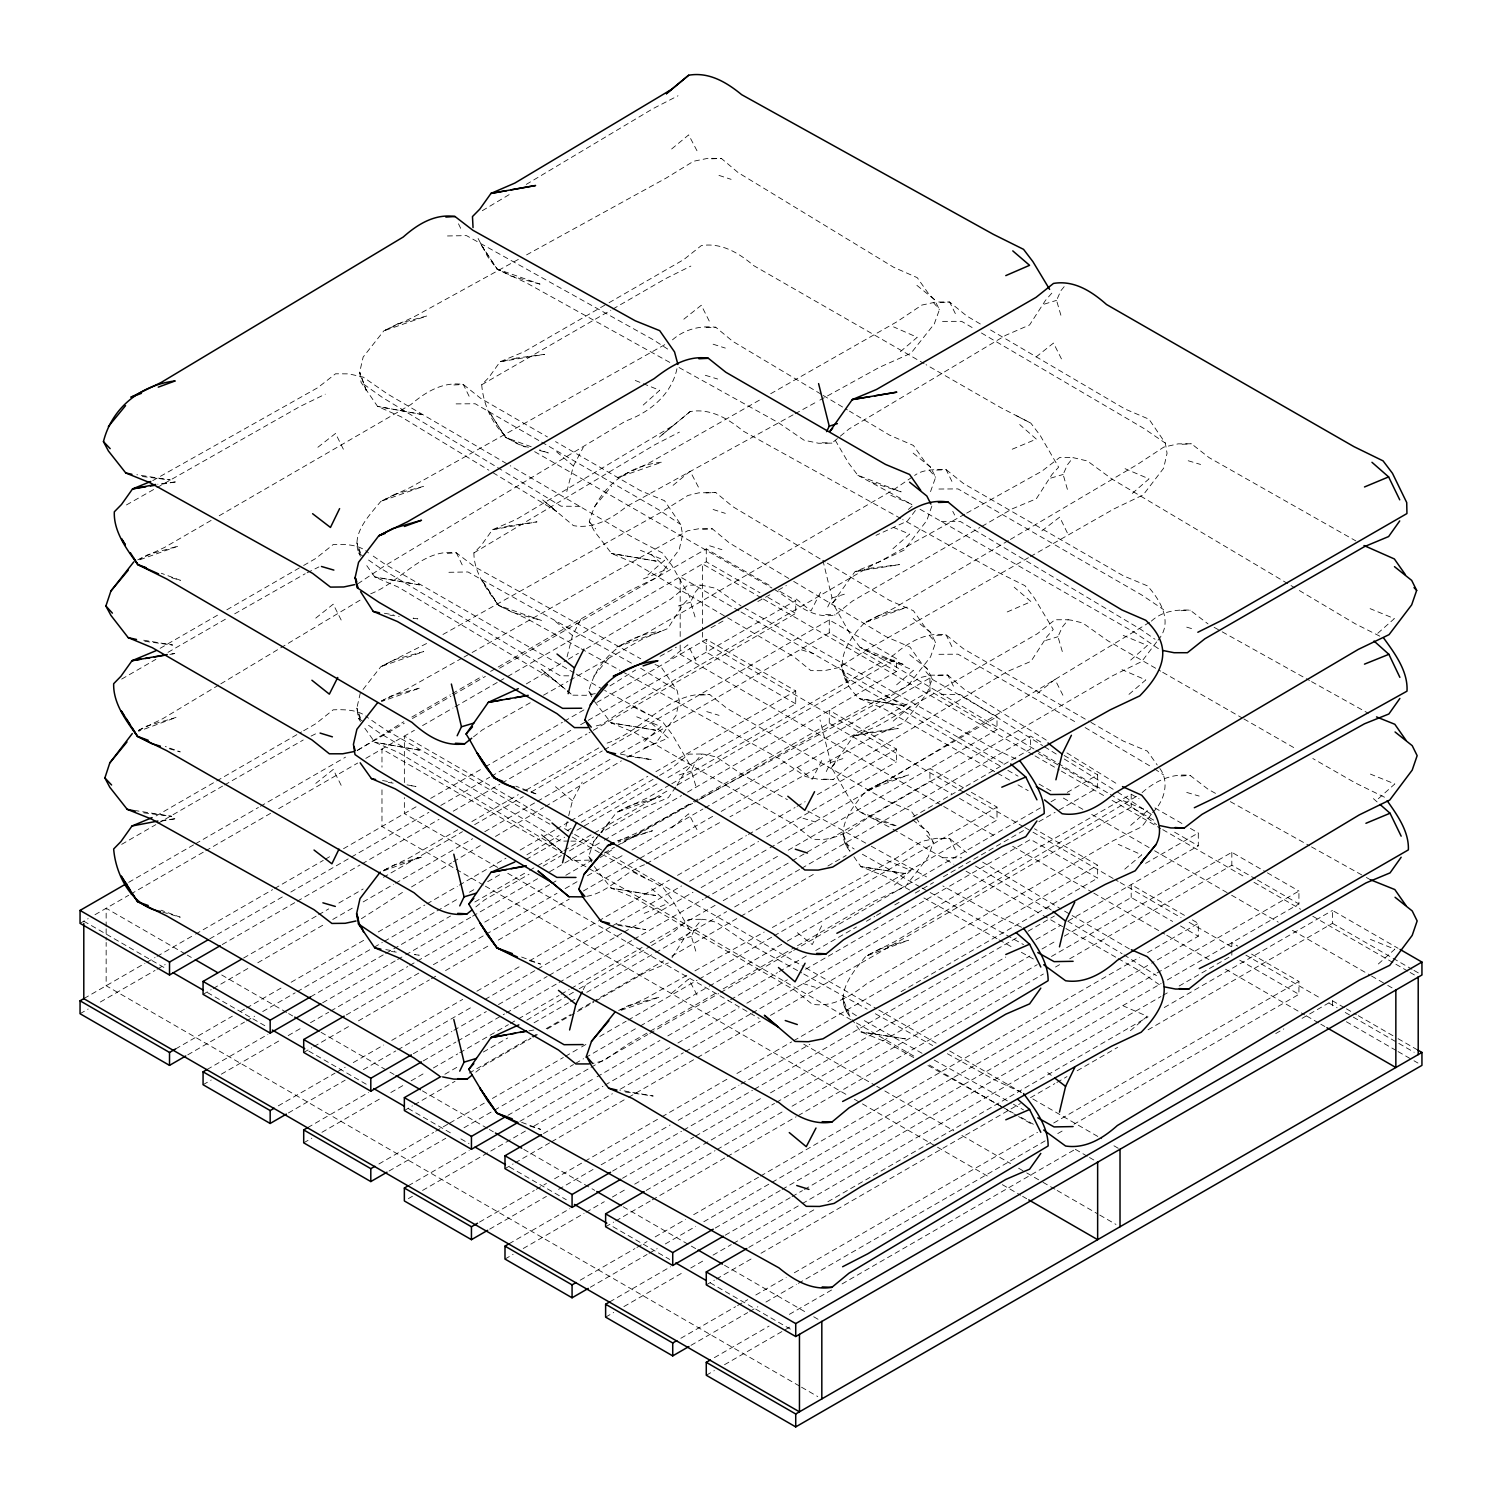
<?xml version="1.0" encoding="UTF-8"?>
<svg xmlns="http://www.w3.org/2000/svg" width="1502" height="1502" viewBox="0 0 1502 1502"><rect width="100%" height="100%" fill="white"/><g stroke="black" fill="none" stroke-linecap="round" stroke-linejoin="round"><path stroke-width="0.75" stroke-dasharray="5 3.75" d="M1148.054 1029.809L1332.481 923.336L1332.481 910.419L1398.08 948.288M676.951 368.741C671.638 394.237 649.803 412.393 625.977 420.879L384.08 566.198L358.096 583.621M360.311 692.966L356.856 708.08L358.415 718.275L360.499 721.58M567.061 656.881L572.469 635.515L582.194 616.853M565.972 826.419L568.132 817.877M568.676 815.736L572.469 800.791L582.194 782.129M566.798 491.567L573.407 465.977L583.283 447.371M591.769 696.853L588.746 691.202C597.439 657.2 626.691 634.895 661.124 631.253L616.571 647.118L647.531 632.53L893.765 489.652L912.709 476.735M591.769 862.129L588.746 856.478L593.759 841.458L599.467 834.192M1028.419 557.693L865.509 650.554L838.754 667.583L824.279 670.699L810.949 670.643L793.713 656.618L635.496 563.644L611.521 553.449L594.36 531.182L589.272 521.738C598.078 487.774 627.536 465.582 661.988 462.147L617.322 477.805L648.488 463.367L762.528 398.368M931.86 506.061L926.809 520.481L904.035 550.145L873.075 564.733L626.841 707.611L602.227 724.396L593.065 726.705M915.957 817.858L922.134 826.663L928.274 832.352L933.286 842.397L928.255 856.816L905.462 886.48L874.521 901.069L791.761 949.076M930.527 491.642L935.633 477.279L930.545 467.178L924.65 461.433L913.423 445.456L889.616 435.148L849.4 411.097M827.283 563.156L889.616 600.424L913.423 610.732L924.65 626.71L930.545 632.455L935.633 642.556L930.527 656.918L907.377 686.358L876.004 700.627L694.694 802.181M793.713 581.424L886.199 636.735L910.005 647.043L921.233 663.02L927.128 668.765L932.216 678.848L927.11 693.229L903.96 722.669L872.568 736.938L729.991 816.806M526.564 254.889L666.268 178.006L693.548 161.258L708.118 158.273L721.429 158.48L738.214 172.655L893.615 267.243L917.253 277.663L928.536 293.697L934.319 299.48L939.445 309.6L934.282 323.925L910.963 353.252L879.365 367.352L819.792 400.152M1067.396 489.352L1063.134 474.482L1067.359 464.888L1073.029 457.622L1087.354 460.964L1112.062 479.1L1294.912 587.883M1060.881 315.213L1056.544 300.381L1060.844 290.75L1064.43 286.356M1062.308 651.549L1057.971 636.717L1062.289 627.085L1068.241 619.763L1071.583 620.232L1082.679 622.955L1107.932 640.828L1160.67 671.131M695.05 616.928L690.657 602.133L695.013 592.483L701.134 585.123L715.609 588.258L741.124 606.001M695.783 785.846L691.352 771.07L695.764 761.401L702.016 754.004L705.64 754.436L716.548 757.064L742.345 774.675L787.367 799.646M695.783 951.123L691.352 936.347L695.764 926.659L702.016 919.28L705.64 919.712L716.548 922.341L742.345 939.952L801.692 972.883M827.715 606.958L832.052 597.965L822.777 559.814M826.25 771.577L830.681 762.528L820.017 719.946M583.245 989.705L585.329 985.537M821.669 760.556L812.225 779.313L794.802 765.382M821.669 925.833L812.225 944.589L794.802 930.658M820.543 592.276L810.949 610.995L793.713 596.97M675.731 787.104L668.334 797.675L644.208 807.738L601.776 832.239M676.97 785.339L684.086 773.192L690.601 766.095L672.183 734.422L662.776 722.011L604.668 690.394M672.032 957.656L684.086 938.468L690.601 931.371L672.183 899.698L662.776 887.269L604.668 855.671M888.977 826.889L859.257 811.606L849.85 799.177L831.432 767.503L853.718 735.924L877.825 725.86L1037.488 633.675L1054.93 619.763L1068.241 619.763M1033.958 748.991L889.297 662.926L860.045 647.324L850.601 634.82L832.652 602.959L854.995 571.605L879.402 561.767L964.678 514.247M1156.634 641.936L1141.802 661.5L1112.719 675.712L866.485 818.609C850.827 830.737 833.009 842.322 812.225 838.961L794.802 825.03L635.139 732.863L611.032 722.8L593.797 700.608M1157.986 640.152C1173.569 622.673 1160.52 600.087 1147.359 585.836L1123.233 575.754L963.589 483.588L946.147 469.657C935.671 469.657 923.486 468.849 914.605 475.458M1152.578 812.582C1164.688 801.073 1170.433 780.383 1158.474 766.752M1151.227 814.366L1141.802 826.776L1112.719 840.989L866.485 983.885C850.827 996.014 833.009 1007.598 812.225 1004.237L794.802 990.306L635.139 898.14L611.032 888.076L593.797 865.884M915.413 510.511L907.377 521.081L876.004 535.35M363.052 689.456L380.87 666.644L394.895 659.528L423.733 651.568L380.87 666.644L428.69 642.443M600.894 832.39L616.571 812.394L630.671 805.147L661.124 796.529L616.571 812.394L647.531 797.806L669.723 784.926M593.759 676.2L611.032 655.454M593.759 841.458L599.523 834.549M600.969 832.821L611.032 820.73M594.323 506.756L611.652 486.104M1051.813 293.153L1045.523 300.325L1029.583 324.958L1005.777 335.265L848.93 429.028L831.901 443.128L818.59 443.259L804.058 440.199L778.261 422.588L677.984 366.957M831.432 767.503L837.947 760.406M832.652 602.959L839.393 595.918M528.479 447.239C500.035 442.264 483.738 411.004 481.71 384.756L488.92 377.415L500.035 361.775L524.16 351.712L607.033 303.873M579.134 647.644L527.972 619.275L498.476 605.344L481.804 579.866L498.476 605.344L541.34 620.42L512.52 612.44L498.476 605.344C487.192 589.967 473.862 572.75 473.9 552.905L481.222 545.47L492.449 529.737L516.256 519.429L673.103 425.648L690.131 411.567C710.371 408.056 728.038 418.626 743.096 431.018L900.674 518.453M643.213 405.052L659.697 390.295L643.419 383.742M644.64 741.387L661.124 726.63L636.717 716.811M1378.348 798.707L1394.832 783.931L1370.425 774.112M1378.348 963.984L1394.832 949.208L1370.425 939.388M1377.803 633.281L1394.363 618.599L1370.106 608.648M647.888 574.947L664.522 560.359L640.415 550.276M892.939 548.718L909.592 534.13L893.502 527.409M1130.706 660.073L1147.359 645.485L1123.233 635.421M894.366 885.053L911.019 870.465L886.893 860.383M1130.706 825.349L1147.359 810.761L1123.233 800.679M1132.301 493.388L1149.03 478.875L1125.073 468.68M908.372 509.441L913.423 505.104L889.616 494.796M896.619 684.818L913.423 670.38L889.616 660.073M893.202 721.129L910.005 706.691L886.199 696.384M1128.978 694.356L1145.782 679.937L1121.975 669.629M1130.405 1030.691L1147.209 1016.272L1123.402 1005.964M900.355 351.656L917.253 337.312L893.615 326.892M1124.773 869.132L1141.727 854.882L1118.239 844.331M690.131 411.567L659.247 437.195L673.103 425.648M671.676 148.961L688.686 134.88L698.43 153.542M673.103 485.315L690.131 471.215L699.857 489.877M671.676 827.884L688.705 813.784L698.43 832.446M622.11 671.507L779.688 758.923L805.485 776.534L820.017 779.594L833.347 779.463L850.357 765.363L1007.204 671.601L1031.029 661.293L1046.95 636.66L1053.24 629.488L1034.371 598.003L1024.984 585.686L994.812 570.685L902.721 519.579M671.676 993.16L688.705 979.06L698.43 997.722M670.568 658.834L687.803 644.827L697.397 663.546M683.842 319.194L701.284 305.263L710.728 324.019M315.777 618.111L333.2 604.198L342.644 622.955M315.777 783.387L333.2 769.475L342.644 788.231M1036.061 356.988L1053.484 343.076L1062.928 361.832M773.981 589.197C793.187 600.65 810.46 619.857 835.112 614.938L852.554 601.007L979.886 527.521M475.834 906.889L484.545 899.923L529.023 874.258M475.834 1072.165L484.545 1065.2L531.032 1038.351M1037.488 693.323L1054.93 679.411L1064.374 698.167M317.898 447.258L335.547 433.44L344.84 452.233M473.524 736.844L482.349 729.916L531.276 702.166M1041.844 530.882L1059.699 517.139L1068.842 535.989M361.381 918.717L403.512 891.737M1149.518 622.354L894.629 776.384L865.978 790.897C852.385 807.025 832.577 830.644 849.907 851.09L842.697 832.803L846.058 845.119L849.907 851.09M1151.377 621.115C1161.797 611.333 1176.46 609.324 1190.166 610.169L1208.021 623.912M1142.102 792.605C1155.395 780.796 1172.104 773.136 1190.166 775.445L1208.021 789.188L1216.132 793.713M609.981 685.888L635.628 670.005M600.312 857.511L613.849 848.611M621.584 843.523L692.666 803.326M357.1 750.606L403.794 721.73M664.766 344.671L410.365 487.437L380.87 501.368C368.722 515.956 348.858 535.97 360.499 556.303M672.483 339.846C684.424 329.276 700.195 325.446 715.778 327.267L732.788 341.367L821.256 394.275M218.748 685.062L162.779 718.688L138.372 730.61M220.756 683.861L360.705 599.786M370.694 593.778C400.302 582.513 421.799 547.986 456.439 552.849L474.294 566.592L640.772 658.796M411.51 886.931L451.482 862.899M453.491 861.697L481.466 844.894M495.472 836.483L543.442 807.663M545.451 806.461L621.415 760.819M1136.526 796.342L894.629 941.66L865.978 956.173C852.385 972.301 832.577 995.92 849.907 1016.366L842.697 998.079L846.058 1010.395L849.907 1016.366M482.311 210.693L512.163 192.838M526.244 184.427L652.938 108.688L677.984 95.79M473.9 552.905L654.365 445.024L679.411 432.125M526.902 854.788L559.063 835.544M567.118 830.737L571.135 828.334M581.199 822.326L657.613 776.647M659.622 775.445L671.676 768.235L688.705 754.135L702.016 754.004M526.902 1020.065L567.118 996.014M569.127 994.812L577.162 990.006M579.171 988.804L649.559 946.729M651.568 945.528L671.676 933.512L688.705 919.412L702.016 919.28M1008.386 540.607L893.371 608.498L864.514 622.842C840.238 647.662 831.939 672.37 859.2 698.543L883.458 708.493L995.563 772.122M1010.395 539.425L1137.502 464.4L1163.75 447.127L1178.131 443.86L1191.462 443.785L1209.091 457.622L1355.837 540.908M526.301 683.917L566.385 660.373M568.394 659.209L578.401 653.314M586.418 648.601L670.568 599.185L687.803 585.179L701.134 585.123M211.106 520.424L164.676 547.366L139.93 559.026M219.198 515.749L410.966 404.507C425.704 391.891 443.203 381.283 463.348 384.512L480.79 398.443L547.46 436.951M411.867 717.055L450.225 694.806M452.233 693.642L482.517 676.069M490.591 671.394L629.882 590.586L658.965 576.374L679.204 549.657L682.621 534.712L680.744 524.517L664.522 500.71L640.415 490.628L555.552 441.626M457.753 829.78L409.314 857.886L382.315 871.085L394.331 864.852L422.907 856.591L382.372 871.329M471.872 821.575L518.303 794.633M526.376 789.958L599.035 747.789M607.108 743.115C642.706 731.38 669.46 690.019 709.808 694.637L727.25 708.568L886.893 800.735L911.019 810.817L914.718 816.093M671.751 783.762L893.765 654.928C908.485 642.33 926.002 631.704 946.147 634.933L963.589 648.864L1088.875 721.204M715.065 993.592L628.268 1043.946L603.654 1060.731L592.539 1063.472M723.138 988.898L789.752 950.259M609.061 302.709L683.842 259.546L701.284 245.615C721.429 242.385 738.928 253.012 753.666 265.61L924.03 363.522M481.71 384.756L610.845 310.219M612.872 309.055L665.424 278.734L690.864 266.079M160.151 648.32L218.766 614.468M226.84 609.812L301.62 566.63M303.648 565.465L315.777 558.462L333.2 544.55C345.291 544.156 359.034 544.231 368.534 552.924M121.681 679.092L155.87 659.34M167.999 652.337L226.614 618.505M234.688 613.83L305.169 573.764M156.114 815.924L301.62 731.906M303.648 730.742L315.777 723.739L333.2 709.826C345.291 709.432 359.034 709.507 368.534 718.2M121.681 844.349L155.87 824.617M157.898 823.434L222.578 786.109M224.587 784.945L303.216 740.017M128.703 882.331L193.551 844.894M195.579 843.73L258.4 807.456M260.428 806.292L345.535 757.139M357.701 750.118L404.32 723.213M412.412 718.538L450.919 696.308M452.947 695.126L485.371 676.407M499.565 668.221L706.278 548.887L771.878 586.756M80.057 923.336L88.167 918.642M94.983 914.718L128.703 895.248M130.73 894.084L203.69 851.953M205.718 850.789L270.567 813.352M278.659 808.658L357.701 763.035M365.812 758.36L414.439 730.272M422.55 725.597L452.947 708.043M454.975 706.879L497.537 682.302M499.565 681.138L505.648 677.627M507.676 676.463L706.278 561.786L759.937 592.783M84.112 998.454L144.905 963.364M146.933 962.2L155.044 957.506M157.072 956.342L193.551 935.277M195.579 934.113L272.594 889.653M274.622 888.489L323.249 860.402M325.277 859.238L331.36 855.727M343.526 848.705L416.467 806.574M430.661 798.388L483.344 767.973M485.371 766.79L562.386 722.331M564.414 721.167L586.7 708.306M596.838 702.448L706.278 639.27L795.722 690.92L795.722 703.818L666.024 778.712M80.057 1013.719L88.167 1009.044M100.334 1002.022L155.044 970.423M157.072 969.259L165.182 964.566M209.773 938.825L283.014 896.544M290.825 892.038L428.915 812.3M440.799 805.447L489.727 777.21M491.454 776.196L570.779 730.404M580.617 724.715L795.722 600.537L795.722 613.436L589.028 732.788M222.221 944.551L295.162 902.439M297.189 901.256L360.011 865.002M362.038 863.819L439.053 819.36M453.247 811.174L499.847 784.269M501.875 783.086L587 733.952M981.914 526.357L1012.235 508.859L1036.342 498.777L1052.113 474.313L1058.628 467.197L1040.229 435.524L1030.804 423.113L1001.102 407.812L926.058 364.686M243.606 958.032L316.565 915.92M318.593 914.737L328.713 908.898M338.851 903.04L363.165 888.996M383.442 877.299L462.466 831.676M474.632 824.654L523.259 796.567M531.37 791.892L602.302 750.944M604.33 749.761L829.273 619.894L896.375 658.627L896.375 671.544L683.372 794.52M203.07 994.343L211.181 989.668M213.209 988.504L249.689 967.438M257.781 962.763L324.657 924.143M332.768 919.468L355.054 906.588M363.165 901.913L393.562 884.359M395.589 883.195L472.604 838.736M484.77 831.714L535.425 802.462M537.453 801.298L612.44 758.003M620.533 753.328L829.273 632.811L896.375 671.544M175.603 1048.94L232.341 1016.178M240.451 1011.503L244.507 1009.156M246.535 1007.992L280.987 988.091M291.125 982.252L364.066 940.121M378.26 931.935L424.859 905.03M426.887 903.866L457.303 886.311M459.312 885.129L505.93 858.224M520.124 850.038L554.576 830.137M556.604 828.973L568.751 821.951M570.779 820.787L647.794 776.327M655.905 771.653L795.722 690.92M187.769 1054.836L244.507 1022.073M246.535 1020.909L254.645 1016.216M262.737 1011.541L295.162 992.822M297.189 991.658L372.177 948.363M374.205 947.199L382.315 942.505M384.343 941.341L434.998 912.09M437.026 910.925L459.312 898.046M469.45 892.207L475.533 888.696M487.699 881.674L501.875 873.488M526.188 859.444L564.696 837.215M576.862 830.193L657.914 783.387M310.689 996.765L383.648 954.652M385.676 953.47L391.759 949.977M393.787 948.795L450.525 916.032M474.839 901.989L527.54 871.573M529.568 870.409L535.651 866.898M537.66 865.734L561.992 851.69M564.02 850.507L669.404 789.677M677.496 785.002L896.375 658.627M543.161 866.091L561.354 855.577M569.427 850.921L593.684 836.914M207.126 1069.48L267.919 1034.371M322.63 1002.792L395.815 960.548M397.617 959.496L403.907 955.854M405.728 954.821L470.783 917.253M472.604 916.201L539.687 877.468M549.619 871.742L602.527 841.195M604.33 840.162L681.551 795.572M203.07 1084.726L211.181 1080.051M221.301 1074.193L280.085 1040.266M288.177 1035.591L302.371 1027.406M310.482 1022.712L328.713 1012.198M330.74 1011.015L407.755 966.556M409.783 965.392L476.66 926.772M484.77 922.097L549.619 884.659M551.647 883.495L557.711 879.984M565.822 875.29L592.163 860.083M604.33 853.061L614.468 847.222M616.496 846.039L691.464 802.763M693.492 801.58L829.273 723.194L896.375 761.927L896.375 749.01L829.273 710.277L829.273 723.194M346.267 1014.976L419.227 972.845M433.402 964.659L484.076 935.408M486.104 934.244L557.035 893.277M565.127 888.602L577.294 881.58M587.432 875.741L623.912 854.676M632.004 850.001L702.936 809.052M704.964 807.869L929.926 678.003L997.009 716.736L997.009 729.653L788.062 850.282M303.704 1052.451L311.815 1047.776M313.843 1046.594L350.323 1025.547M358.434 1020.853L429.365 979.905M431.374 978.741L437.457 975.23M445.568 970.555L490.159 944.814M498.251 940.121L569.183 899.172M583.377 890.986L638.087 859.388M640.115 858.224L713.075 816.112M721.185 811.418L929.926 690.92L997.009 729.653M278.264 1105.866L335.021 1073.123M337.049 1071.94L345.141 1067.265M353.252 1062.59L383.648 1045.035M391.759 1040.36L462.691 999.393M476.866 991.207L521.457 965.467M529.568 960.792L596.444 922.172M598.472 921.008L669.404 880.059M677.496 875.384L746.4 835.6M748.428 834.436L795.046 807.513M797.074 806.349L805.166 801.674M817.332 794.652L896.375 749.01M288.403 1112.944L345.141 1080.182M363.39 1069.649L395.815 1050.931M397.842 1049.748L472.811 1006.471M484.977 999.45L535.651 970.198M537.66 969.015L610.619 926.903M612.647 925.739L681.551 885.955M689.662 881.28L758.566 841.495M766.677 836.821L896.375 761.927M413.369 1053.709L451.858 1031.48M453.886 1030.297L486.31 1011.578M498.476 1004.556L547.122 976.488M549.15 975.305L622.091 933.193M624.119 932.029L693.023 892.244M701.134 887.569L768.01 848.949M770.038 847.785L997.009 716.736M307.76 1127.589L368.553 1092.48M423.282 1060.9L455.913 1042.05M457.735 1040.999L504.559 1013.963M506.362 1012.911L557.242 983.547M559.063 982.496L632.229 940.252M634.032 939.201L703.161 899.304M704.964 898.252L780.176 854.845M303.704 1142.834L311.815 1138.159M321.954 1132.301L380.719 1098.375M390.858 1092.517L403.005 1085.495M411.116 1080.82L425.31 1072.635M433.402 1067.96L457.735 1053.916M459.762 1052.752L508.389 1024.664M510.417 1023.5L516.5 1019.989M518.528 1018.807L559.063 995.413M561.091 994.249L569.183 989.555M571.211 988.391L642.143 947.443M650.253 942.768L715.102 905.33M723.213 900.637L790.09 862.035M792.117 860.853L929.926 781.303L951.63 793.826M444.874 1074.249L459.068 1066.044M483.381 1052.02L507.695 1037.976M534.055 1022.768L568.507 1002.867M570.535 1001.703L576.599 998.192M586.738 992.334L653.614 953.732M655.642 952.568L726.574 911.601M734.685 906.926L799.533 869.489M801.561 868.325L1030.56 736.111L1042.388 742.946M404.357 1110.56L412.449 1105.866M414.477 1104.702L455.012 1081.309M469.206 1073.104L529.999 1038.013M532.027 1036.849L538.11 1033.338M546.202 1028.645L570.535 1014.62M578.627 1009.926L590.793 1002.904M592.821 1001.74L663.753 960.792M671.863 956.117L738.74 917.497M740.749 916.333L815.736 873.038M827.902 866.016L846.133 855.483M913.009 816.881L1030.56 749.01L1030.56 736.111M533.06 1037.187L539.124 1033.695M547.197 1029.02L593.684 1002.191M595.712 1001.027L644.208 973.014L668.334 962.951M378.917 1163.975L433.627 1132.395M435.655 1131.213L447.821 1124.191M449.83 1123.027L484.282 1103.144M492.393 1098.45L563.325 1057.502M565.353 1056.338L579.547 1048.152M581.574 1046.969L587.639 1043.458M599.805 1036.455L626.146 1021.229M628.174 1020.065L697.078 980.28M699.106 979.116L772.066 936.985M774.093 935.821L997.009 807.118L997.009 820.036L784.213 942.88M389.037 1171.034L445.794 1138.272M464.024 1127.758L492.393 1111.367M494.421 1110.203L573.464 1064.561M575.491 1063.397L583.583 1058.722M585.611 1057.558L638.312 1027.124M640.34 1025.96L707.217 987.34M709.244 986.176L782.204 944.063M507.92 1115.31L588.991 1068.523M591.018 1067.34L647.756 1034.578M649.784 1033.414L718.688 993.629M720.716 992.465L791.648 951.517M793.676 950.353L1040.905 807.607M1051.043 801.749L1057.126 798.238M1067.246 792.399L1097.643 774.844L1097.643 787.761L1057.126 811.155M408.394 1185.679L469.206 1150.588M519.861 1121.337L595.055 1077.91M597.083 1076.746L659.922 1040.473M667.808 1035.929L728.808 1000.689M730.629 999.656L777.454 972.62M779.256 971.569L807.851 955.065M815.736 950.503L856.497 926.978M866.41 921.27L874.727 916.464M876.53 915.413L882.613 911.902M894.779 904.88L901.069 901.238M915.262 893.052L933.493 882.519M943.406 876.793L1026.73 828.71M1038.877 821.688L1055.099 812.319M408.394 1198.596L412.449 1196.268M422.588 1190.41L525.944 1130.743M534.055 1126.049L602.959 1086.284M604.987 1085.101L669.836 1047.664M677.928 1042.989L738.74 1007.88M746.832 1003.205L787.367 979.811M805.616 969.278L1030.56 839.411L1097.643 878.144L1097.643 865.227L1034.503 828.766M543.499 1133.522L612.403 1093.738M620.495 1089.063L683.335 1052.789M685.363 1051.607L750.211 1014.169M752.239 1013.005L1131.194 794.201L1139.098 798.764M504.991 1168.65L513.102 1163.975M515.13 1162.811L549.582 1142.909M551.61 1141.745L626.578 1098.45M628.606 1097.286L695.482 1058.685M697.51 1057.502L760.331 1021.229M770.47 1015.39L1131.194 807.118L1156.84 821.932M479.551 1222.084L534.261 1190.485M536.289 1189.321L546.428 1183.463M554.538 1178.788L582.907 1162.417M584.935 1161.234L659.922 1117.957M661.931 1116.775L728.808 1078.173M736.919 1073.498L791.648 1041.9M793.676 1040.736L1097.643 865.227M489.69 1229.143L546.428 1196.381M558.594 1189.359L593.046 1169.476M601.138 1164.801L670.042 1125.017M678.153 1120.342L738.946 1085.233M740.974 1084.068L809.878 1044.284M901.069 991.639L1097.643 878.144M612.609 1171.091L681.514 1131.306M683.541 1130.124L752.446 1090.358M754.473 1089.175L1017.924 937.079M1028.063 931.221L1054.404 916.013M1145.594 863.368L1198.296 832.953L1198.296 845.851L1068.373 920.857M509.047 1243.787L569.84 1208.697M622.523 1178.263L693.68 1137.183M695.482 1136.15L762.584 1097.418M770.47 1092.855L1005.758 957.018M1035.948 939.576L1060.487 925.42M504.991 1259.052L513.102 1254.358M523.222 1248.519L584.034 1213.409M586.062 1212.245L604.292 1201.713M612.403 1197.038L626.578 1188.833M634.689 1184.158L701.565 1145.557M703.593 1144.374L774.525 1103.426M776.553 1102.261L1029.865 956.004M1042.031 948.982L1056.206 940.796M1064.317 936.121L1131.194 897.501L1172.63 921.439M646.16 1190.448L715.065 1150.663M717.092 1149.499L783.969 1110.898M792.08 1106.204L1037.281 964.641M1051.475 956.455L1231.828 852.31L1265.379 871.686M605.625 1226.758L613.736 1222.084M615.764 1220.919L650.216 1201.018M652.243 1199.854L725.203 1157.723M727.231 1156.559L796.135 1116.775M798.163 1115.611L1043.364 974.028M1055.531 967.025L1059.586 964.678M1069.706 958.82L1231.828 865.227L1255.522 878.895M580.185 1280.192L634.914 1248.594M636.942 1247.43L647.062 1241.572M655.172 1236.897L685.569 1219.342M693.68 1214.667L758.529 1177.23M760.556 1176.047L1139.511 957.262M1147.622 952.587L1198.296 923.336L1198.296 936.234L1151.677 963.158M590.324 1287.252L647.062 1254.489M649.089 1253.325L657.2 1248.631M665.311 1243.956L695.708 1226.402M703.818 1221.727L1149.65 964.322M715.29 1228.016L780.139 1190.579M782.167 1189.396L1155.038 974.122M1157.066 972.958L1298.93 891.043L1298.93 903.96L1162.942 982.477M609.681 1301.896L670.474 1266.787M725.203 1235.207L790.259 1197.638M792.08 1196.587L802.425 1190.617M804.452 1189.453L1161.121 983.528M605.625 1317.141L613.736 1312.466M623.874 1306.609L682.64 1272.682M690.751 1268.007L704.926 1259.821M713.037 1255.128L731.286 1244.614M733.295 1243.431L800.172 1204.829M802.199 1203.646L1160.915 996.558M1162.942 995.394L1169.007 991.883M1179.145 986.025L1231.828 955.61L1231.828 942.693L1237.761 946.11M748.822 1247.392L815.699 1208.772M827.865 1201.75L1148.054 1016.892M1164.275 1007.523L1332.481 910.419M706.278 1284.867L714.37 1280.192M716.398 1279.009L752.877 1257.963M760.988 1253.269L1020.384 1103.519M1030.522 1097.662L1054.836 1083.618M1056.864 1082.454L1067.002 1076.596M1077.141 1070.757L1117.657 1047.345M680.838 1338.282L735.548 1306.702M737.576 1305.538L747.714 1299.681M755.806 1295.006L786.203 1277.451M794.314 1272.776L1037.506 1132.358M1053.709 1123.008L1298.93 981.426L1298.93 994.343L1073.986 1124.228M690.958 1345.36L747.714 1312.598M749.742 1311.415L757.834 1306.74M765.945 1302.065L796.342 1284.51M798.369 1283.346L1045.617 1140.6M1057.765 1133.578L1063.848 1130.067M714.37 1357.658L769.099 1326.059M789.357 1314.363L831.92 1289.805M842.059 1283.947L1075.113 1149.387M1275.742 1033.564L1283.834 1028.889M1302.084 1018.356L1332.481 1000.801L1344.403 1007.692M706.278 1375.25L714.37 1370.575M724.508 1364.717L783.274 1330.791M785.302 1329.627L791.385 1326.116M770.676 393.731L896.919 321.766L921.796 305.094L936.272 301.977L949.602 302.033L966.837 316.058L980.844 324.282M1030.447 556.529L1113.94 508.934L1143.229 494.871L1163.618 468.248L1167.054 453.322L1165.345 443.109L1149.03 419.227L1125.073 409.032L988.86 328.994M126.45 504.935L154.875 488.807M156.921 487.662L299.63 406.704L325.258 394.181M543.517 695.219L567.981 681.345M570.009 680.199L643.419 638.557L667.677 628.625L683.354 604.217L689.981 597.139L671.807 565.372L662.382 552.924L632.905 537.472L510.248 465.751M442.959 634.464L660.918 512.351L687.935 495.472L698.824 492.844L715.778 492.543L732.788 506.643L825.274 561.955M461.94 658.214L406.948 689.024L381.658 700.965M463.987 657.069L470.088 653.652M472.135 652.506L687.559 530.807L699.031 528.723L712.361 528.854L729.371 542.954L791.704 580.223M660.073 656.318L676.369 647.174M710.99 627.78L723.213 620.927M757.853 601.532L770.075 594.679M778.224 590.117L786.372 585.555M644.433 864.739C623.443 872.343 608.404 893.014 585.987 896.45M646.48 863.594L721.842 821.369M686.789 975.436L646.048 998.248L620.927 1009.663M694.938 970.874L764.18 932.066M772.328 927.504L896.6 857.886L921.721 841.364L936.253 838.304L949.564 838.435L966.575 852.535M966.706 513.102L1041.844 471.234L1059.699 457.49L1073.029 457.622M518.34 259.414L413.576 317.072L383.855 330.834L363.146 357.063L359.673 372.158L361.081 382.372L377.584 406.422L401.222 416.861L488.882 470.22M793.075 414.852L626.672 506.437C611.464 518.716 593.684 529.267 573.407 525.625L542.616 499.828L556.604 511.431L490.872 471.421M795.14 413.726L817.726 401.278M690.732 804.002L639.364 831.789L618.167 841.082M698.956 799.552L894.159 693.98L919.787 677.702L930.489 675.187L947.706 675.055L964.303 689.324L1047.194 740.674M138.334 730.423L146.426 726.198L176.616 717.261L138.616 731.249M137.752 559.87L147.834 554.707L178.287 546.071L137.977 560.434M381.452 700.908L391.478 695.839L420.316 687.878L381.733 701.434M618.674 1010.489L628.7 1005.42L659.397 997.103L621.058 1010.32M307.121 572.788L318.856 566.949M311.045 736.111L318.856 732.225M617.529 840.763L652.488 830.756L618.261 842.171M627.423 757.215L656.055 742.701L675.975 715.778L679.336 700.796L677.158 690.62L661.124 666.982L655.022 664.522M1007.204 611.952L1031.029 601.645L1014.207 587.226M1012.235 449.211L1036.342 439.128L1019.708 424.54M644.208 748.09L668.334 738.026L651.68 723.438M644.208 913.366L668.334 903.303L651.68 888.696M152.772 480.621L317.898 387.61L335.547 373.791L348.877 373.867L363.24 377.133L387.61 394.031L508.239 464.569M643.419 578.908L667.677 568.976L651.117 554.294M679.167 774.957L691.352 771.07M830.681 762.528L842.866 758.641M679.167 940.233L691.352 936.347M678.416 605.944L690.657 602.133M1044.228 304.136L1056.544 300.381M832.052 597.965L844.368 594.21M1045.655 640.472L1057.971 636.717M1050.705 478.124L1063.134 474.482M595.299 693.624L585.799 695.295L572.469 695.163L567.362 690.939M528.892 1030.879L535.594 1029.696M169.839 654.403L176.523 653.276L171.866 653.914M160.939 821.162L176.523 818.552L162.573 820.43M161.484 484.226L177.048 481.71L157.71 484.207M589.404 860.139L572.469 860.439L567.362 856.215M447.296 553.412L456.439 552.849L462.56 565.653M1181.004 610.713L1190.166 610.169M1181.004 775.99L1190.166 775.445M1182.149 444.292L1191.462 443.785M453.904 384.981L463.348 384.512L469.657 397.373M936.704 470.126L946.147 469.657L952.456 482.517M936.704 635.402L946.147 634.933L952.456 647.794M700.364 695.107L709.808 694.637M940.027 302.446L949.602 302.033L956.004 314.932M706.034 327.643L715.778 327.267M706.034 492.919L715.778 492.543M702.617 529.23L712.361 528.854M939.839 838.811L949.564 838.435L956.061 851.352M711.554 158.799L721.429 158.48M937.699 675.337L947.706 675.055L954.408 688.047M447.483 235.964L466.521 235.626L653.37 339.827L670.136 350.661M448.91 572.3L467.967 571.962L632.473 663.715M456.12 403.888L475.176 403.756L539.631 440.968M938.919 489.032L957.976 488.901L1141.651 594.942L1163.581 609.624M938.919 654.309L957.976 654.177L1076.99 722.894M942.543 321.372L961.599 321.334L973.503 328.337M941.228 521.401L960.285 521.457L1140.731 629.357L1155.038 639.289M568.789 675.825L560.321 675.806L379.893 567.906L365.568 557.974M568.789 841.101L560.321 841.082L379.893 733.183L365.568 723.251M570.91 841.12L579.378 841.139M942.655 857.736L961.712 857.792M580.148 506.343L561.091 506.193L503.827 471.346M941.116 694.299L960.172 694.544L1042.557 745.574M822.176 442.752L831.901 443.128M823.603 779.106L833.347 779.463M825.668 614.468L835.112 614.938M142.258 476.51L170.233 479.964L136.889 474.726M143.685 812.845L171.66 816.299L136.1 810.705M389.9 615.125L399.194 616.383M413.125 618.242L417.781 618.862L413.332 618.129M144.83 641.316L172.692 645.053L141.526 639.852M391.327 951.461L398.293 952.399M414.552 954.577L419.208 955.197L414.759 954.465M626.315 755.994L651.755 759.693L620.551 754.173M388.211 782.429L395.157 783.424M411.341 785.771L415.979 786.447L404.827 784.476M625.433 1092.01L653.182 1096.028L619.763 1090.114M617.998 925.307L645.635 929.607L616.646 924.199M384.381 613.285L393.28 614.787M385.807 949.621L394.726 951.123M382.541 780.533L391.459 782.11M539.481 450.412L548.268 452.947L539.725 449.849M169.238 748.709L180.221 751.901L165.295 746.456M162.629 912.09L180.221 917.178L161.014 910.193M1186.73 627.16L1195.01 629.582M1186.73 792.436L1199.14 796.06M171.679 577.744L180.447 580.335L161.277 573.257M1188.213 460.757L1200.586 464.456M705.32 375.275L717.637 379.03M706.766 711.61L719.064 715.365M802.969 818.233L815.286 821.988M802.969 983.51L815.286 987.265M530.056 960.848L540.589 964.077L520.987 956.812M530.056 1126.124L540.589 1129.354L520.987 1122.088M801.542 649.859L813.802 653.689M522.846 789.752L537.528 794.351L515.824 786.166M713.112 344.202L725.316 348.089M713.112 509.478L725.316 513.365M709.695 545.789L721.899 549.676M871.93 482.499L901.144 491.849L857.83 475.27L848.423 462.841L834.361 438.715M873.357 818.834L896.318 826.194M718.97 175.396L731.098 179.339M531.201 446.751L505.592 437.439L489.201 411.792L505.592 437.439L528.422 448.61M859.257 811.606L896.074 825.706M635.271 380.475L641.373 382.916M1129.354 948.888L1063.097 910.25M1021.548 927.241L994.061 914.342L942.899 885.955M1021.548 1092.517L994.061 1079.619L946.992 1053.503M1015.953 758.961L990.7 746.945L745.18 608.291M1016.704 415.866L1030.804 423.113M857.83 475.27L911.883 504.541M1384.487 797.205L1355.424 782.993L1312.823 758.529M633.055 706.71L648.676 714.764M633.055 871.986L648.676 880.041M1379.775 636.153L1355.179 623.743L1296.921 589.084M669.798 362.414L526.545 282.939L497.049 269.008L487.662 256.692L477.617 237.541M581.18 648.789L620.063 670.361M807.832 811.005L869.226 845.063M871.273 846.208L926.527 876.868M803.739 974.009L867.18 1009.213M875.366 1013.756L932.667 1045.542M1214.104 627.31L1220.187 630.69M1222.215 631.835L1309.519 680.5M1311.546 681.645L1368.397 713.337M1230.345 801.636L1309.519 845.776M1311.546 846.921L1364.323 876.342M1366.351 877.468L1370.425 879.74M640.603 668.24L677.158 690.62M920.013 886.875L861.641 853.831M922.04 888.001L928.123 891.399M930.17 892.526L1023.538 944.608M909.686 890.029L885.335 876.455L860.909 866.616L852.347 854.544M923.899 897.952L996.99 938.712M999.018 939.839L1013.23 947.762M1021.341 952.287L1033.526 959.083M922.04 1053.277L861.641 1019.107M934.225 1060.074L1011.372 1103.088M1013.399 1104.214L1023.538 1109.884M913.742 1057.577L885.335 1041.731L860.909 1031.893L852.347 1019.82M927.954 1065.5L1001.045 1106.242M1003.073 1107.387L1013.23 1113.038M1021.341 1117.563L1033.526 1124.36M999.712 765.738L865.208 689.399L843.073 674.83M1007.861 770.376L1018.056 776.158M997.591 773.286L1009.832 780.214M1017.981 784.851L1028.175 790.634M919.994 509.216L1135.024 632.736L1159.638 649.521M1162.698 672.295L1241.816 717.749M1243.844 718.914L1296.583 749.198M534.656 451.67L771.953 588.033M893.033 829.235L953.883 864.194M966.068 871.179L1041.111 914.286M1043.139 915.469L1116.174 957.412M1118.201 958.576L1136.451 969.072L1161.084 985.856M574.233 672.915L385.582 564.545L370.431 554.2M576.261 674.079L602.64 689.23M549.901 824.204L385.582 729.803L370.431 719.477M572.206 837.027L602.64 854.507M1090.903 722.368L1123.233 741.03L1147.359 751.113L1157.235 765.006M1085.082 727.55L1152.616 767.56M541.64 442.132L658.834 509.835L680.744 524.517M779.82 591.356L795.722 600.537M1064.111 755.468L1097.643 774.844M1154.869 807.888L1182.506 823.828M1190.391 828.391L1198.296 832.953M1267.35 872.812L1298.93 891.043M767.897 597.364L795.722 613.436M1038.445 753.572L1060.149 766.114M1062.121 767.24L1097.643 787.761M1174.602 832.183L1198.296 845.851M1257.493 880.041L1298.93 903.96M1332.481 923.336L1411.993 969.241M1413.983 970.386L1421.943 974.986M761.345 597.89L702.542 563.945L702.542 630.033M763.373 599.054L1033.001 754.736M1035.028 755.9L1059.361 769.944M1061.388 771.127L1103.97 795.703M1112.081 800.378L1160.727 828.484M1162.755 829.648L1245.89 877.637M1253.982 882.312L1300.619 909.236M1312.786 916.258L1393.875 963.082M1395.902 964.246L1408.069 971.268M1410.096 972.451L1418.207 977.126M738.965 610.807L680.181 576.862L680.181 638.388M740.993 611.971L1004.556 764.142M1039.027 784.044L1053.221 792.23M1063.36 798.088L1083.618 809.785M1091.729 814.46L1152.56 849.588M1154.587 850.752L1229.594 894.065M1231.621 895.23L1278.258 922.153M1292.452 930.339L1369.486 974.817M1371.514 976L1385.708 984.186M1387.735 985.368L1395.846 990.043M963.458 787.761L929.926 768.386L929.926 781.303M971.362 792.305L997.009 807.118M1184.477 915.356L1131.194 884.603L1131.194 897.501M1192.363 919.919L1198.296 923.336M1251.579 954.089L1298.93 981.426M1346.393 1008.837L1356.325 1014.582M1358.315 1015.727L1396.09 1037.525M1398.08 1038.671L1417.963 1050.161M964.077 792.418L702.542 641.41L702.542 632.304M966.105 793.582L1022.862 826.363M1024.89 827.527L1030.973 831.038M1033.001 832.202L1118.164 881.374M1120.192 882.538L1181.004 917.647M1189.115 922.341L1233.724 948.081M1245.89 955.103L1320.896 998.417M1329.007 1003.092L1337.118 1007.786M1345.229 1012.461L1351.312 1015.972M1353.34 1017.154L1414.152 1052.264M795.722 703.818L706.278 652.187L706.278 639.27M959.515 798.388L997.009 820.036M1180.534 925.983L1198.296 936.234M1239.732 960.172L1298.93 994.343M1346.393 1021.754L1396.09 1050.442M1398.08 1051.588L1411.993 1059.623M1413.983 1060.769L1417.963 1063.059M941.716 805.316L680.181 654.328L680.181 640.659M943.744 806.499L996.446 836.933M1012.667 846.283L1091.729 891.944M1093.756 893.108L1164.726 934.075M1166.754 935.258L1209.317 959.834M1225.538 969.184L1304.618 1014.845M1306.646 1016.009L1318.794 1023.031M1320.821 1024.214L1324.877 1026.542M550.314 820.374L404.357 736.111L404.357 783.95M564.508 828.578L572.619 833.253M574.646 834.417L603.034 850.808M605.062 851.991L803.739 966.687M805.767 967.87L876.736 1008.837M878.764 1010.001L937.548 1043.946M949.715 1050.968L1020.665 1091.935M1032.832 1098.957L1101.773 1138.76M1113.94 1145.782L1120.023 1149.293M564.452 854.356L381.977 749.01L381.977 767.24M566.479 855.539L854.356 1021.736M856.384 1022.918L915.187 1056.864M929.381 1065.049L1004.387 1108.363M1006.415 1109.527L1016.554 1115.385M1018.581 1116.549L1032.775 1124.754M1075.357 1149.33L1087.504 1156.352M1089.532 1157.516L1097.643 1162.21M497.613 867.424L404.357 813.577L404.357 797.618M507.751 873.282L759.148 1018.412M803.739 1044.172L874.708 1085.139M876.736 1086.303L882.819 1089.814M884.847 1090.978L953.77 1130.781M961.881 1135.456L1010.546 1163.562M1018.638 1168.237L1024.721 1171.748M1026.748 1172.912L1040.942 1181.116M1042.97 1182.281L1055.136 1189.302M1057.164 1190.485L1097.718 1213.879M1099.746 1215.062L1115.967 1224.43M483.362 885.016L381.977 826.494L381.977 787.761M485.39 886.18L846.246 1094.526M854.356 1099.22L860.439 1102.731M862.467 1103.895L935.464 1146.026M937.492 1147.209L990.193 1177.643M1002.36 1184.665L1020.609 1195.198M1022.637 1196.362L1026.692 1198.709M185.234 953.92L106.154 908.259L106.154 926.49M187.262 955.084L191.298 957.431M221.714 974.986L286.6 1012.442M288.628 1013.606L292.683 1015.953M321.053 1032.343L387.967 1070.964M389.994 1072.128L394.05 1074.474M422.438 1090.865L487.305 1128.321M489.333 1129.485L493.388 1131.832M523.804 1149.387L594.754 1190.354M623.142 1206.744L696.121 1248.875M724.508 1265.266L805.598 1312.091M813.708 1316.766L821.819 1321.441M83.793 921.177L166.91 969.166M207.464 992.578L266.248 1026.523M308.83 1051.1L367.633 1085.045M408.168 1108.457L452.778 1134.217M460.889 1138.891L469 1143.566M509.535 1166.979L566.31 1199.76M612.929 1226.683L669.704 1259.446M710.258 1282.858L791.347 1329.683M799.515 1386.046L106.154 985.744L106.154 942.449M801.542 1387.21L817.764 1396.578M981.444 332.993L1143.642 428.314L1165.345 443.109M1035.967 750.193L1056.056 762.152M1058.065 763.335L1108.307 793.225M1110.316 794.427L1132.414 807.569L1156.521 824.598M823.265 395.477L847.391 409.896M982.665 862.148L1061.088 909.048M975.493 866.034L1049.673 910.381M1067.753 921.195L1122.05 953.676M1124.059 954.878L1156.465 975.624M555.458 681.063L541.584 669.517L565.597 689.474L555.458 681.063L398.631 587.282L374.824 576.975L364.855 562.968M560.565 850.564L555.458 846.339L398.631 752.558L374.824 742.251L363.597 726.499M501.837 470.145L382.315 397.392L361.081 382.372M1066.927 752.896L1118.239 784.682M1044.528 746.794L1056.375 754.135M1064.28 759.017L1115.592 790.803M1117.563 792.023L1151.302 814.328M844.875 842.979L854.187 849.005M844.875 1008.255L859.782 1017.905M1154.437 768.799L1163.581 774.901M358.415 552.999L363.784 556.735M358.415 718.275L363.784 722.011M1047.739 907.358L1051.306 910.099M1047.739 1072.635L1051.306 1075.376M912.728 819.885L928.274 832.352M913.178 453.153L930.545 467.178M913.178 618.43L930.545 632.455M909.761 654.741L927.128 668.765M916.896 285.361L934.319 299.48M555.458 621.415L572.469 635.515M555.458 786.691L572.469 800.791M567.324 690.882L572.469 695.163M562.18 851.897L541.584 834.793L555.458 846.339M563.888 853.324L572.469 860.439M556.604 451.783L573.407 465.977M1373.391 798.632L1378.385 803.026M926.772 835.281L933.286 842.397M588.746 691.202L595.261 698.317M588.746 856.478L593.947 862.167M589.272 521.738L595.674 528.892M929.344 470.107L935.633 477.279M929.344 635.384L935.633 642.556M925.927 671.694L932.216 678.848M933.268 302.39L939.445 309.6M952.775 511.337L954.634 515.017M458.504 223.817L461.133 229.318M360.593 553.036L356.856 542.804L360.311 555.177M360.593 718.313L356.856 708.08L360.311 720.453M1332.481 1000.801L1332.481 1009.419M1231.828 852.31L1231.828 865.227M1131.194 794.201L1131.194 807.118M929.926 678.003L929.926 690.92M829.273 619.894L829.273 632.811M706.278 548.887L706.278 561.786M106.154 928.78L106.154 940.158M880.134 783.518L865.978 790.897L908.466 774.957L880.134 783.518M880.134 948.795L865.978 956.173L908.466 940.233L880.134 948.795M878.632 615.538L864.514 622.842L907.095 607.127L878.632 615.538M394.895 494.252L380.87 501.368L423.733 486.291L394.895 494.252M397.861 323.812L383.855 330.834L426.812 315.983L397.861 323.812M509.253 525.869L492.449 529.737L537.003 521.851L509.253 525.869M516.688 358.077L500.035 361.775L544.569 354.341L516.688 358.077M870.353 732.225L853.718 735.924L898.234 728.489L870.353 732.225M871.46 568.075L854.995 571.605L899.454 564.621L871.46 568.075M905.387 873.601L860.909 866.616L905.387 873.601M905.387 1038.877L860.909 1031.893L905.387 1038.877M903.697 705.771L859.2 698.543L903.697 705.771M655.548 730.216L611.032 722.8L655.548 730.216M655.548 895.492L611.032 888.076L655.548 895.492M656.074 561.11L611.521 553.449L656.074 561.11M419.396 584.86L374.824 576.975L419.396 584.86M419.396 750.136L374.824 742.251L419.396 750.136M422.156 414.533L377.584 406.422L422.156 414.533M539.913 284.085L511.093 276.105L497.049 269.008L480.377 243.531L497.049 269.008L539.913 284.085M903.134 664.353L874.202 654.703L860.045 647.324L903.134 664.353M848.142 682.959L844.424 676.97L841.045 664.635L848.142 682.959M366.3 390.614L359.673 372.158L366.3 390.614"/><path stroke-width="1.5" d="M746.794 1248.556L706.278 1271.95L706.278 1284.867L795.722 1336.517L1421.943 974.986L1421.943 962.069L1400.071 949.433M795.722 1336.517L795.722 1323.6L1421.943 962.069M1156.071 844.481L1141.257 862.58L1156.071 844.481C1165.646 825.912 1153.348 809.034 1141.727 795.234L1122.52 786.597M1059.473 946.861L1065.594 921.101L1074.737 902.251M1059.473 1112.137L1065.594 1086.378L1074.737 1067.528M1055.906 779.801L1062.121 754.079L1071.414 735.267M568.169 693.642L574.459 667.958L583.903 649.202M569.596 1029.978L575.886 1004.294L582.194 991.789M562.555 862.73L569.051 837.102L576.618 822.589M354.566 584.653L343.77 586.963L330.459 587.113L312.604 573.351L150.181 482.799L125.774 472.98L108.407 450.975L103.45 441.607C111.918 407.549 140.775 385 175.19 380.926L158.292 387.14M355.993 920.989L345.197 923.298L331.886 923.448L314.031 909.705L151.627 819.134L127.201 809.315L109.834 787.311L104.877 777.942L109.815 762.885L132.27 733.577M353.815 751.601L342.681 753.797L329.351 753.797L311.909 739.885L152.284 647.681L128.177 637.618L110.941 615.426L105.891 606.019L110.904 591.018L133.734 561.936M621.753 673.253L613.229 676.182L644.602 661.913L895.154 521.551C910.212 509.159 927.898 498.589 948.137 502.1L965.148 516.2L1121.975 609.981L1145.782 620.288C1173.625 646.686 1164.069 671.169 1139.736 695.895L1110.241 709.826L859.688 850.188L832.671 867.067L818.158 870.109L804.828 869.996L787.818 855.896L630.99 762.115L607.183 751.807L590.079 729.446L584.973 719.984C593.872 686.057 623.537 663.978 657.97 660.767L643.063 665.912M1131.344 949.752L1147.209 956.624C1175.052 983.021 1165.496 1007.504 1141.182 1032.231L1111.687 1046.162L861.134 1186.524L834.117 1203.402L819.585 1206.444L806.255 1206.331L789.263 1192.231L632.417 1098.45L608.629 1088.143L591.525 1065.782L586.4 1056.319L591.488 1041.355L614.656 1012.517M1144.543 858.562L1135.212 870.784L1105.284 884.396L850.507 1022.205L822.983 1038.821L808.376 1041.712L795.046 1041.449L764.368 1015.277L778.468 1027.18L624.532 931.822L601.044 921.27L584.071 898.759L578.871 889.24L584.034 874.333L607.559 845.72L613.548 842.753M1394.476 566.648L1411.692 580.41L1416.668 590.417L1411.673 604.874L1389.05 634.651L1358.315 649.39L1114.202 793.469C1099.633 806.18 1082.21 816.825 1062.121 813.727L1044.472 799.89M457.152 735.755L461.452 726.78L451.37 684.03M459.725 905.875L464.062 896.882L453.792 854.187M459.725 1071.151L464.062 1062.158L453.792 1019.464M339.602 508.615L330.459 527.446L312.604 513.703M339.001 849.137L331.886 863.8L314.031 850.038M826.588 431.618L829.254 426.192L818.59 383.611M337.743 677.477L329.351 694.149L311.909 680.237M814.572 791.685L804.828 810.348L787.818 796.248M815.999 1128.021L806.255 1146.683L789.263 1132.583M805.072 963.251L795.046 981.801L778.468 967.532M517.401 956.962L497.049 947.912L487.681 935.596L468.793 904.11L491.023 872.305L514.829 861.998M517.401 1122.238L497.049 1113.189L487.681 1100.872L468.793 1069.386L491.023 1037.582L518.847 1024.871M514.454 787.123C487.774 782.279 479.1 754.004 466.071 734.027L488.319 702.335L518.303 688.611M152.096 817.595L132.007 825.987L120.873 841.627L113.664 848.987C115.692 875.234 131.988 906.476 160.432 911.451M1399.733 520.912L1388.618 536.552L1364.492 546.615L1204.848 638.801L1187.406 652.713L1174.076 652.713L1162.942 650.516M1399.883 698.449L1388.881 713.976L1364.473 723.795L1202.032 814.347L1184.177 828.09L1170.847 827.94L1160.051 825.649M1401.159 857.248L1390.045 872.887L1365.919 882.951L1206.275 975.136L1188.833 989.048L1175.503 989.048L1164.369 986.852M1036.943 820.956L1025.772 836.652L1001.796 846.846L843.523 939.801L826.288 953.808C806.086 957.187 788.494 946.579 773.605 934.075L524.048 793.131L494.102 777.98L477.035 752.802L494.102 777.98L502.795 781.247M1040.811 988.128L1029.602 1003.88L1005.777 1014.188L848.93 1107.95L831.92 1122.05C811.662 1125.542 793.995 1114.972 778.937 1102.581L527.221 962.913L497.049 947.912L479.833 922.829L497.049 947.912L512.295 953.563M1040.811 1153.405L1029.602 1169.157L1005.777 1179.464L848.93 1273.227L831.92 1287.308C811.662 1290.819 793.995 1280.248 778.937 1267.857L527.221 1128.19L497.049 1113.189L479.833 1088.105L497.049 1113.189L512.295 1118.84M380.231 872.099L359.992 898.628L356.594 913.779L358.471 923.974L374.693 947.762L398.8 957.844L558.462 1050.011L575.886 1063.942L589.216 1063.923M377.453 702.955L356.894 729.277L353.439 744.372L354.998 754.586L376.476 769.493L556.904 877.393L575.961 877.45M108.388 426.549L125.567 405.634M109.815 762.885L126.994 741.969M110.904 591.018L128.196 570.272M590.061 705.02L607.446 684.461M591.488 1041.355L608.873 1020.797M584.034 874.333L601.513 853.943M468.793 904.11L473.825 898.365M468.793 1069.386L473.825 1063.641M466.071 734.027L472.473 726.893M832.615 428.333L830.005 431.168L852.272 399.588L876.398 389.525L1036.061 297.34L1053.484 283.427C1074.118 279.992 1091.71 291.407 1106.505 304.493L1353.978 446.657L1383.06 460.87L1392.467 473.299L1406.717 502.55L1406.942 513.553L1223.266 619.613L1197.826 632.267M666.381 93.744L688.686 75.231C708.944 71.721 726.611 82.291 741.669 94.682L993.385 234.35L1023.557 249.351L1032.925 261.667L1049.635 289.398M666.475 93.65L688.686 75.231M156.114 650.648L132.007 660.711L120.873 676.351L113.664 683.71C113.101 703.499 126.356 721.016 137.546 736.393L166.628 750.606L414.101 892.77C428.896 905.856 446.488 917.271 467.122 913.836L472.341 909.668M442.658 1076.915L453.792 1079.112L467.122 1079.112L472.341 1074.944M150.763 481.466L132.551 488.92L121.493 504.503L114.321 511.807C113.495 531.577 126.712 549.244 137.865 564.621L166.722 578.983L411.999 722.406C426.624 735.605 444.123 747.038 464.7 743.753L471.759 738.214M671.676 89.313L514.829 183.094L491.004 193.401L479.795 209.135L472.473 216.57L473.036 227.572M220.193 945.734L169.519 974.986L80.057 923.336L80.057 910.419L126.675 883.514M185.741 1056L169.519 1065.369L80.057 1013.719L80.057 1000.801L84.112 998.454M80.057 910.419L169.519 962.069L208.027 939.839M320.827 1003.824L270.172 1033.076L203.07 994.343L203.07 981.426L241.578 959.196M80.057 1000.801L169.519 1052.451L175.603 1048.94M203.07 981.426L270.172 1020.177L310.689 996.765M286.375 1114.108L270.172 1123.458L203.07 1084.726L203.07 1071.827L207.126 1069.48M421.461 1061.933L370.806 1091.184L303.704 1052.451L303.704 1039.534L344.24 1016.141M203.07 1071.827L270.172 1110.56L274.209 1108.213M303.704 1039.534L370.806 1078.267L411.341 1054.873M387.009 1172.217L370.806 1181.567L303.704 1142.834L303.704 1129.917L307.76 1127.589M518.059 1122.388L471.44 1149.293L404.357 1110.56L404.357 1097.643L440.837 1076.577M303.704 1129.917L370.806 1168.65L374.862 1166.322M404.357 1097.643L471.44 1136.376L505.892 1116.493M487.662 1230.307L471.44 1239.676L404.357 1200.943L404.357 1188.026L408.394 1185.679M620.72 1179.314L572.074 1207.401L504.991 1168.65L504.991 1155.751L541.471 1134.686M404.357 1188.026L471.44 1226.758L477.523 1223.248M504.991 1155.751L572.074 1194.484L610.582 1172.255M588.296 1288.416L572.074 1297.784L504.991 1259.052L504.991 1246.134L509.047 1243.787M723.382 1236.24L672.727 1265.491L605.625 1226.758L605.625 1213.841L644.133 1191.612M504.991 1246.134L572.074 1284.867L576.13 1282.52M605.625 1213.841L672.727 1252.593L713.262 1229.18M688.93 1346.524L672.727 1355.893L605.625 1317.141L605.625 1304.243L609.681 1301.896M605.625 1304.243L672.727 1342.976L676.782 1340.629M1417.963 1050.161L1421.943 1052.451L1421.943 1065.369L795.722 1426.9L706.278 1375.25L706.278 1362.333L710.333 1360.005M706.278 1362.333L795.722 1413.983L1421.943 1052.451M842.622 1101.473L867.668 1088.574L1048.133 980.693C1048.246 960.811 1034.878 943.613 1023.557 928.255M842.622 1266.749L867.668 1253.851L1048.133 1145.97C1048.246 1126.087 1034.878 1108.889 1023.557 1093.531M836.858 933.286L862.092 920.519L1044.209 813.577C1044.566 793.713 1031.254 776.365 1019.989 761.007M1199.272 968.602L1224.693 955.948L1408.369 849.888C1409.139 831.582 1397.348 815.173 1387.172 800.754M1194.315 807.738L1220.131 795.347L1406.998 691.164C1408.163 671.413 1394.945 653.595 1383.811 638.256M613.924 842.941L607.559 845.72L613.98 843.598M1005.777 275.617L1029.583 265.31L1012.78 250.89M1005.777 954.521L1029.602 944.214L1040.811 967.025M1005.777 1119.797L1029.602 1109.49L1040.811 1132.301M1001.796 787.198L1025.772 777.003L1036.943 799.871M1364.492 486.967L1388.618 476.904L1399.733 499.828M1365.919 823.303L1390.045 813.239L1401.159 836.163M1364.473 664.147L1388.881 654.328L1399.883 677.364M141.395 393.355L130.843 397.241L161.352 382.353L403.249 237.016C417.65 224.192 434.979 213.547 455.012 216.513L472.867 230.257L635.271 320.808L659.697 330.647L674.548 351.956L677.909 364.46M385.207 533.435L378.804 535.763L358.565 562.292L355.148 577.444L357.025 587.639L378.955 602.321L562.63 708.362L581.687 708.231M404.413 526.451L421.48 520.255L392.904 528.516L378.804 535.763L407.887 521.551L654.121 378.673C669.779 366.526 687.597 354.941 708.381 358.302L725.804 372.233L885.467 464.4L909.592 474.463L920.707 490.328M829.254 426.192L837.384 423.602M464.062 896.882L476.378 893.127M464.062 1062.158L476.378 1058.403M461.452 726.78L473.825 723.082M132.007 825.987L157.935 821.05M506.606 190.641L491.004 193.401L535.576 185.516L511.074 189.853M506.625 869.545L491.023 872.305L526.338 865.772M511.074 868.757L524.442 866.391M506.625 1034.822L491.023 1037.582L526.338 1031.048M511.074 1034.033L515.524 1033.245M519.992 1032.456L526.676 1031.273M501.687 700.045L488.319 702.335L528.235 695.332M506.136 699.275L510.586 698.505M515.036 697.735L523.954 696.215M870.09 396.622L852.272 399.588L896.807 392.153L874.539 395.871M140.906 659.228L132.007 660.711L167.229 654.534M145.356 658.477L149.806 657.745M154.255 656.994L165.389 655.135M145.901 486.761L132.551 488.92L155.57 484.47M150.35 486.028L154.8 485.315M445.869 217.077L455.012 216.513M698.937 358.771L708.381 358.302M938.412 502.475L948.137 502.1M1073.123 961.299L1054.085 961.637L1037.788 952.55M1073.123 1126.575L1054.085 1126.913L1037.788 1117.826M1069.499 794.314L1050.442 794.539L1036.305 786.522M583.114 1044.566L564.057 1044.697L380.381 938.656L358.471 923.974M587.789 727.588L574.459 727.606L557.017 713.675L397.373 621.509L373.247 611.427L360.593 591.713M569.051 896.75L538.167 871.104L569.051 896.75L582.382 896.882M822.176 1121.675L831.92 1122.05M822.176 1286.951L831.92 1287.308M816.694 953.394L826.288 953.808M457.678 913.385L467.122 913.836M1179.389 988.598L1188.833 989.048M457.678 1078.661L467.122 1079.112M455.406 743.246L464.7 743.753M1175.015 827.527L1184.177 828.09M125.774 472.98L131.951 474.294M127.201 809.315L135.443 811.08M373.247 611.427L379.499 612.816M128.177 637.618L136.494 639.458M374.693 947.762L380.926 949.151M607.183 751.807L615.595 753.741M360.18 762.809L371.407 778.562L375.613 779.519M608.629 1088.143L617.022 1090.077M601.044 921.27L609.512 923.298M160.432 746.175L151.646 743.621L137.546 736.393L121.155 710.746L123.69 714.689M321.466 566.479L333.876 570.103M322.892 902.815L335.321 906.438M158.555 573.877L137.865 564.621L133.528 557.937M320.076 733.07L332.393 736.844M795.29 849.174L807.494 853.061M796.736 1185.51L808.921 1189.396M785.246 1020.534L797.318 1024.552M148.21 740.261L137.546 736.393L132.514 728.489M148.21 905.537L137.546 901.669L121.155 876.023L129.979 889.822M146.37 567.756L137.865 564.621L130.374 552.736M1376.527 716.923L1394.832 724.283L1405.834 740.035M1370.425 879.74L1394.832 889.559L1405.834 905.312M371.407 778.562L395.214 788.869L552.041 882.65M1043.683 964.753L1065.594 980.75C1085.627 983.716 1102.956 973.071 1117.357 960.247L1359.254 814.91L1389.763 800.022L1412.199 770.113L1417.156 755.656L1412.218 745.668L1395.058 731.981M1043.683 1130.03L1065.594 1146.026C1085.627 1148.992 1102.956 1138.347 1117.357 1125.524L1359.254 980.186L1389.763 965.298L1412.199 935.389L1417.156 920.933L1412.218 910.944L1395.058 897.257M1363.985 545.526L1394.363 558.951L1405.44 574.759M1326.904 1027.725L1395.846 1067.509L1395.846 990.043M1028.72 1199.873L1097.643 1239.676L1097.643 1162.21M195.354 959.759L217.659 972.639M294.711 1017.117L319.025 1031.161M396.077 1075.639L420.41 1089.682M495.416 1132.996L521.776 1148.223M596.782 1191.518L621.115 1205.562M698.148 1250.058L722.481 1264.102M706.278 1271.95L795.722 1323.6M172.993 972.676L203.408 990.231M272.331 1030.034L304.775 1048.753M373.698 1088.556L404.113 1106.11M475.083 1147.077L505.479 1164.632M574.421 1204.435L606.864 1223.172M675.787 1262.957L706.203 1280.511M439.354 1075.92L414.101 1058.046L166.628 915.882L137.546 901.669L132.514 893.765M1053.09 911.489L1065.594 921.101M1054.873 1078.136L1065.594 1086.378M1048.002 743.002L1062.121 754.079M557.017 654.027L574.459 667.958M558.462 990.362L575.886 1004.294M909.574 482.161L926.847 496.017L930.865 504.052M552.041 823.002L569.051 837.102M1016.159 932.686L1029.602 944.214M1017.83 1099.408L1029.602 1109.49M1010.715 763.936L1025.772 777.003M1371.964 462.297L1388.618 476.904M1380.056 804.471L1390.045 813.239M1374.048 641.054L1388.881 654.328M103.45 441.607L110.172 448.647M104.877 777.942L111.599 784.983M1414.02 587.601L1416.668 590.417M105.891 606.019L112.406 613.135M584.973 719.984L591.262 727.156M586.4 1056.319L592.689 1063.491M578.871 889.24L584.954 896.487M126.206 718.632L129.979 724.546M356.706 581.518L355.148 577.444L358.002 587.714M358.133 917.853L356.594 913.779L359.992 926.114M362.02 928.048L363.578 932.122M354.003 746.438L355.167 750.568M1418.207 977.126L1418.207 1054.611M1120.023 1149.293L1120.023 1226.758M821.819 1321.441L821.819 1398.925M799.458 1334.358L799.458 1411.842L83.793 998.642L83.793 923.448M795.722 1413.983L795.722 1426.9M672.727 1252.593L672.727 1265.491M672.727 1342.976L672.727 1355.893M572.074 1194.484L572.074 1207.401M572.074 1284.867L572.074 1297.784M471.44 1136.376L471.44 1149.293M471.44 1226.758L471.44 1239.676M370.806 1078.267L370.806 1091.184M370.806 1168.65L370.806 1181.567M270.172 1020.177L270.172 1033.076M270.172 1110.56L270.172 1123.458M169.519 962.069L169.519 974.986M169.519 1052.451L169.519 1065.369M125.361 544.832L121.624 538.88L125.229 544.682"/></g></svg>
